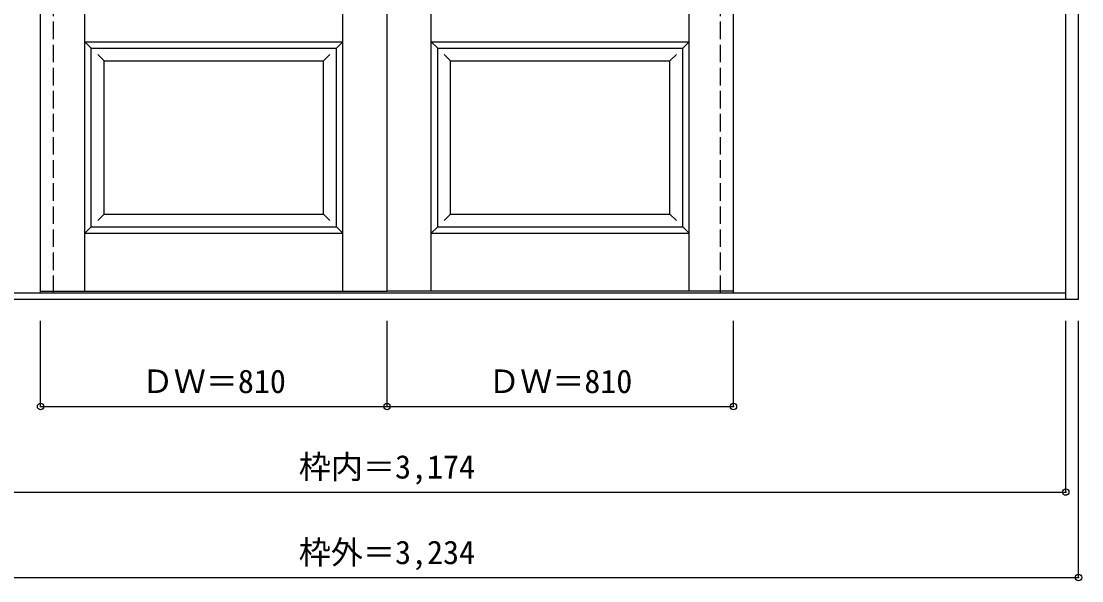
# Model space of a CAD drawing. Units: millimetres, scale not verified. Extents: x -2029 to 1757, y -1461 to 1251.
# Drawn here: x -723 to 1757, y -1461 to -153 of the extents above; entities that cross this region are included whole.
import ezdxf
from ezdxf.enums import TextEntityAlignment as Align

# ---------------------------------------------------------------- set-up
doc = ezdxf.new("R2010")
doc.units = ezdxf.units.MM
doc.header["$LTSCALE"] = 30
doc.header["$PDMODE"] = 32
doc.header["$PDSIZE"] = 15
doc.linetypes.add('DASHED1', pattern=[1.8, 1.2, -0.6])
doc.layers.add('0-0', color=4, linetype='DASHED1')
doc.layers.add('0-1_寸法', color=7, linetype='Continuous')
doc.styles.add('ＭＳ ゴシック', font='')
doc.styles.get('ＭＳ ゴシック').set_extended_font_data('MS Gothic')

msp = doc.modelspace()

# ---------------------------------------------------------------- linework, layer by layer
at = {"layer": '0-0', "color": 3, "linetype": 'Continuous'}
for p, q in [((1719.62, -803.79), (1719.62, 1243.21)), ((1749.62, -803.79), (1749.62, 1243.21)), ((-677.38, -783.79), (-677.38, 1199.21)), ((132.62, -783.79), (132.62, 1199.21)), ((942.62, -783.79), (942.62, 1199.21)), ((-558.88, -215.79), (14.12, -215.79)), ((-558.88, -633.79), (-558.88, -215.79)), ((14.12, -633.79), (14.12, -215.79)), ((251.12, -215.79), (824.12, -215.79)), ((251.12, -633.79), (251.12, -215.79)), ((824.12, -633.79), (824.12, -215.79)), ((-558.88, -633.79), (14.12, -633.79)), ((251.12, -633.79), (824.12, -633.79)), ((1719.62, -788.79), (-1454.38, -788.79)), ((-677.38, -783.79), (132.62, -783.79)), ((942.62, -783.79), (132.62, -783.79)), ((1749.62, -803.79), (-1484.38, -803.79))]:
    msp.add_line(p, q, dxfattribs=at)
at = {"layer": '0-0'}
for p, q in [((-677.38, -788.79), (-677.38, 1207.21)), ((-647.38, -788.79), (-647.38, 1207.21)), ((-647.38, -783.79), (-647.38, 1199.21)), ((912.62, -788.79), (912.62, 1207.21)), ((912.62, -783.79), (912.62, 1199.21)), ((942.62, -788.79), (942.62, 1207.21))]:
    msp.add_line(p, q, dxfattribs=at)
at = {"layer": '0-0', "color": 7, "linetype": 'Continuous'}
for p, q in [((-573.88, -783.79), (-573.88, 1199.21)), ((29.12, -783.79), (29.12, 1199.21)), ((236.12, -783.79), (236.12, 1199.21)), ((839.12, -783.79), (839.12, 1199.21)), ((-573.88, -200.79), (-558.88, -215.79)), ((-573.88, -200.79), (29.12, -200.79)), ((29.12, -200.79), (14.12, -215.79)), ((236.12, -200.79), (251.12, -215.79)), ((236.12, -200.79), (839.12, -200.79)), ((839.12, -200.79), (824.12, -215.79)), ((-543.88, -230.79), (-528.88, -245.79)), ((-528.88, -603.79), (-528.88, -245.79)), ((-528.88, -245.79), (-15.88, -245.79)), ((-0.88, -230.79), (-15.88, -245.79)), ((-15.88, -603.79), (-15.88, -245.79)), ((266.12, -230.79), (281.12, -245.79)), ((281.12, -603.79), (281.12, -245.79)), ((281.12, -245.79), (794.12, -245.79)), ((809.12, -230.79), (794.12, -245.79)), ((794.12, -603.79), (794.12, -245.79)), ((-528.88, -603.79), (-543.88, -618.79)), ((-528.88, -603.79), (-15.88, -603.79)), ((-15.88, -603.79), (-0.88, -618.79)), ((281.12, -603.79), (266.12, -618.79)), ((281.12, -603.79), (794.12, -603.79)), ((794.12, -603.79), (809.12, -618.79)), ((-558.88, -633.79), (-573.88, -648.79)), ((14.12, -633.79), (29.12, -648.79)), ((251.12, -633.79), (236.12, -648.79)), ((824.12, -633.79), (839.12, -648.79)), ((-573.88, -648.79), (29.12, -648.79)), ((236.12, -648.79), (839.12, -648.79))]:
    msp.add_line(p, q, dxfattribs=at)
at = {"layer": '0-1_寸法', "color": 4}
for p, q in [((-677.38, -1053.79), (-677.38, -853.79)), ((132.62, -1053.79), (132.62, -853.79)), ((942.62, -1053.79), (942.62, -853.79)), ((-677.38, -1053.79), (942.62, -1053.79))]:
    msp.add_line(p, q, dxfattribs=at)
for points in [[(-1484.38, -1453.79), (1749.62, -1453.79), (1749.62, -853.79)], [(-1454.38, -1253.79), (1719.62, -1253.79), (1719.62, -853.79)]]:
    msp.add_lwpolyline(points, dxfattribs=at)
at = {"layer": '0-1_寸法'}
for p in [(-677.38, -1053.79), (132.62, -1053.79), (942.62, -1053.79), (1719.62, -1253.79), (1749.62, -1453.79)]:
    msp.add_point(p, dxfattribs=at)

# ---------------------------------------------------------------- texts
at = {"layer": '0-1_寸法', "style": 'ＭＳ ゴシック'}
for s, p in [('ＤＷ＝810', (-441.13, -1038.79)), ('ＤＷ＝810', (368.87, -1038.79)), ('枠内＝3,174', (-73.63, -1238.79)), ('枠外＝3,234', (-73.63, -1438.79))]:
    msp.add_text(s, height=54.99, dxfattribs=at).set_placement(p, align=Align.BOTTOM_LEFT)

doc.saveas('drawing.dxf')
